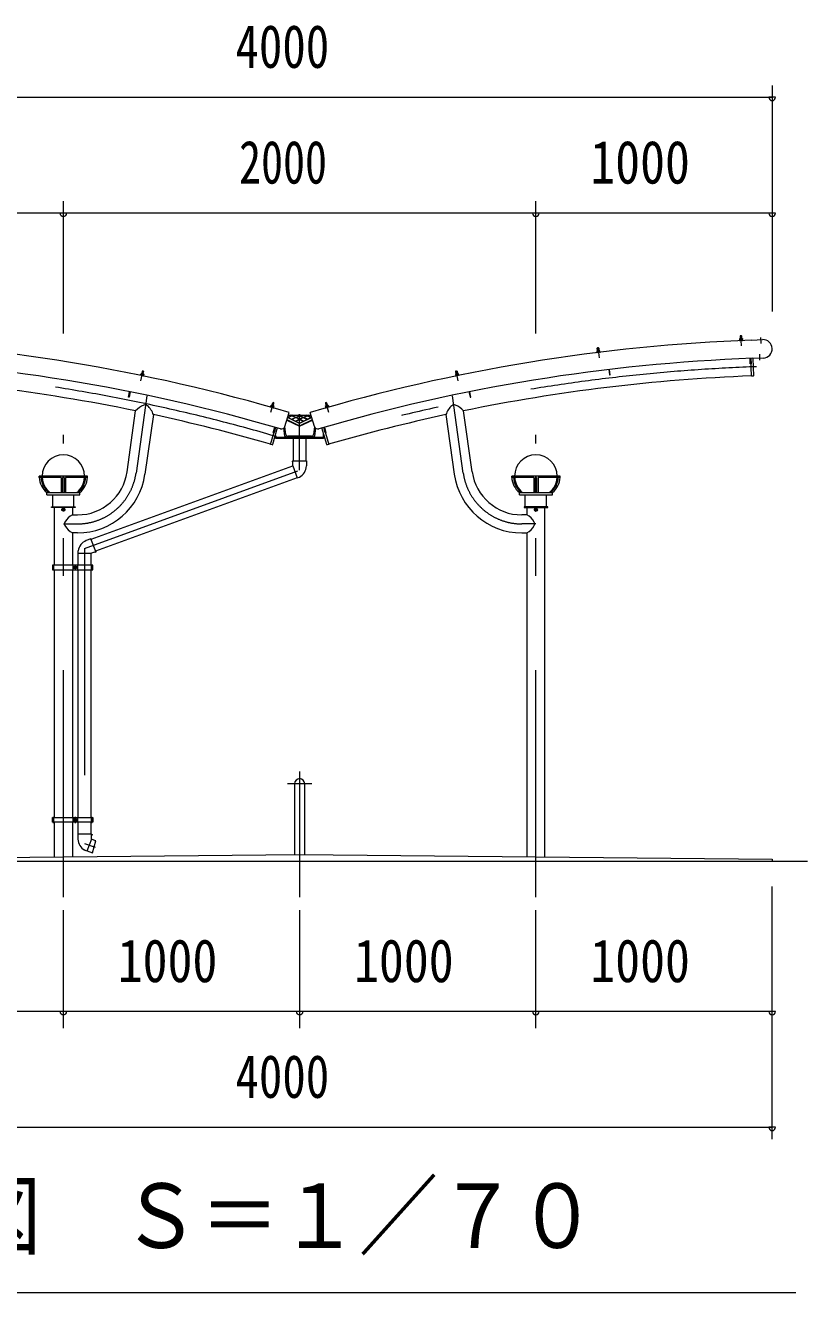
# Model space of a CAD drawing. Units: millimetres, scale not verified. Extents: x -32274 to 32279, y -14169 to 14171.
# Drawn here: x 7104 to 10415, y 1333 to 6699 of the extents above; entities that cross this region are included whole.
import ezdxf
from ezdxf.enums import TextEntityAlignment as Align

# ---------------------------------------------------------------- set-up
doc = ezdxf.new("R2010")
doc.units = ezdxf.units.MM
doc.header["$LTSCALE"] = 80
doc.linetypes.add('USER3', pattern=[24, 12, -5, 2, -5])
for name, color, linetype, lineweight in [('0-0_0', 7, 'Continuous', 18), ('0-2_1-0BOLD', 7, 'Continuous', 18), ('0-3_1-2CENTER', 3, 'USER3', 18), ('0-4_1-4THIN', 4, 'Continuous', 18), ('0-5_1-5DIM', 3, 'Continuous', 18)]:
    doc.layers.add(name, color=color, linetype=linetype, lineweight=lineweight)
doc.styles.add('ＭＳ ゴシック', font='')
doc.styles.get('ＭＳ ゴシック').set_extended_font_data('MS Gothic')

# ---------------------------------------------------------------- blocks, each defined once
blk = doc.blocks.new('ledl')
at = {"layer": '0-0_0'}
for p, q in [((14388.17, 13926.97), (14183.17, 13926.97)), ((14183.17, 13920.97), (14183.17, 13926.97)), ((14276.67, 13920.97), (14183.17, 13920.97)), ((14276.67, 13920.97), (14276.67, 13856.97)), ((14288.67, 13920.97), (14282.67, 13920.97)), ((14282.67, 13920.97), (14282.67, 13856.97)), ((14288.67, 13920.97), (14288.67, 13856.97)), ((14388.17, 13920.97), (14294.67, 13920.97)), ((14294.67, 13920.97), (14294.67, 13856.97)), ((14388.17, 13920.97), (14388.17, 13926.97)), ((14215.67, 13846.97), (14355.67, 13846.97)), ((14240.67, 13796.97), (14240.67, 13846.97)), ((14330.67, 13796.97), (14330.67, 13846.97)), ((14355.67, 13846.97), (14355.67, 13856.97)), ((14240.67, 13796.97), (14330.67, 13796.97))]:
    blk.add_line(p, q, dxfattribs=at)
blk.add_lwpolyline([(14215.67, 13846.97), (14215.67, 13856.97), (14355.67, 13856.97)], dxfattribs=at)
for start, end in [(0, 180), (183.82255, 231.05756), (308.94244, 356.17745)]:
    blk.add_arc((14285.67, 13926.97), 90, start, end, dxfattribs=at)
for centre, major_axis, start_param, end_param in [((14285.67, 13926.97), (102.47, 6.5), 3.1362923, 3.9034857), ((14293.67, 13926.97), (102.47, 6.5), 3.1362923, 3.9034857), ((14277.67, 13926.97), (-102.47, 6.5), 2.3796996, 3.146893), ((14285.67, 13926.97), (-102.47, 6.5), 2.3796996, 3.146893)]:
    blk.add_ellipse(centre, major_axis=major_axis, ratio=0.92312, start_param=start_param, end_param=end_param, dxfattribs=at)

msp = doc.modelspace()

# ---------------------------------------------------------------- linework, layer by layer
at = {"layer": '0-2_1-0BOLD'}
for p, q in [((10129.91, 5382.95), (10130.3, 5372.96)), ((10130.43, 5372.47), (10130.61, 5367.97)), ((10136.38, 5368.19), (10136.2, 5372.7)), ((10178.58, 5366.74), (10224.55, 5368.53)), ((10178.58, 5366.74), (10178.6, 5366.23)), ((9530.7, 5332.87), (9524.74, 5332.16)), ((9526.63, 5317.29), (9526.1, 5321.76)), ((9531.83, 5322.45), (9532.36, 5317.97)), ((10182.81, 5288.85), (10185.63, 5215.74)), ((7596.77, 5224.29), (7595.88, 5219.87)), ((7601.54, 5218.74), (7602.43, 5223.16)), ((8931.41, 5234.6), (8925.53, 5233.42)), ((8928.59, 5218.74), (8927.7, 5223.16)), ((8933.36, 5224.29), (8934.25, 5219.87)), ((7548.53, 5147.17), (7544, 5124.62)), ((8378.91, 5100.69), (8380.15, 5100.01)), ((8981.6, 5147.17), (8986.13, 5124.62)), ((7534.86, 4808.89), (7571.1, 5066.76)), ((7645.92, 5050.94), (7610.41, 4798.27)), ((8147.18, 5089.9), (8145.93, 5085.57)), ((8151.47, 5083.96), (8152.73, 5088.29)), ((8202.65, 5000.73), (8220.21, 5060.21)), ((8216.77, 5048.55), (8313.36, 5048.55)), ((8327.48, 5000.73), (8309.92, 5060.21)), ((8377.4, 5088.29), (8378.66, 5083.96)), ((8384.2, 5085.57), (8382.95, 5089.9)), ((8884.21, 5050.94), (8919.72, 4798.27)), ((8995.28, 4808.89), (8959.04, 5066.76)), ((8142.07, 4924.54), (8162.99, 4996.73)), ((8170.67, 4994.49), (8150.17, 4923.76)), ((8202.31, 4960.13), (8197.87, 4993.46)), ((8332.26, 4993.46), (8327.82, 4960.13)), ((8379.96, 4923.76), (8359.46, 4994.49)), ((8161.07, 4961.35), (8161.07, 4954.45)), ((8163.37, 4954.45), (8163.37, 4969.29)), ((8366.07, 4953.75), (8164.07, 4953.75)), ((8164.07, 4951.45), (8366.07, 4951.45)), ((8320.89, 4954.05), (8209.25, 4954.05)), ((8238.07, 4951.45), (8238.07, 4856.08)), ((8292.07, 4856.08), (8292.07, 4951.45)), ((8366.76, 4954.45), (8366.76, 4969.29)), ((8369.07, 4961.35), (8369.07, 4954.45)), ((8148.31, 4922.73), (8142.07, 4924.54)), ((7382.72, 4523.29), (8236.55, 4834.05)), ((8255.02, 4783.31), (7401.19, 4472.54)), ((7226.92, 4413.97), (7226.92, 4658.37)), ((7260.07, 4645.53), (7260.07, 4651.21)), ((7260.11, 4651.28), (7265.03, 4654.12)), ((7265.03, 4642.62), (7260.11, 4645.46)), ((7265.11, 4654.12), (7270.03, 4651.28)), ((7270.03, 4645.46), (7265.11, 4642.62)), ((7270.07, 4651.21), (7270.07, 4645.53)), ((9260.06, 4651.21), (9260.06, 4645.53)), ((9265.02, 4654.12), (9260.11, 4651.28)), ((9260.11, 4645.46), (9265.02, 4642.62)), ((9270.02, 4651.28), (9265.11, 4654.12)), ((9265.11, 4642.62), (9270.02, 4645.46)), ((9270.07, 4645.53), (9270.07, 4651.21)), ((9303.21, 3177.99), (9303.21, 4658.37)), ((7328.17, 4463.97), (7328.07, 4474.01)), ((7328.07, 4413.97), (7328.07, 4463.97)), ((7382.07, 4463.97), (7382.07, 4413.97)), ((7219.22, 4403.97), (7225.32, 4403.97)), ((7225.32, 4393.97), (7225.32, 4413.97)), ((7304.65, 4413.97), (7304.65, 4393.97)), ((7310.77, 4401.13), (7310.77, 4406.81)), ((7310.81, 4406.88), (7315.72, 4409.72)), ((7315.72, 4398.22), (7310.81, 4401.06)), ((7315.81, 4409.72), (7320.73, 4406.88)), ((7320.73, 4401.06), (7315.81, 4398.22)), ((7320.77, 4406.81), (7320.77, 4401.13)), ((7326.95, 4393.97), (7326.95, 4413.97)), ((7383.42, 4413.97), (7383.42, 4393.97)), ((7383.42, 4403.97), (7389.52, 4403.97)), ((7226.92, 3344.86), (7226.92, 4393.97)), ((7303.22, 4393.97), (7303.22, 3344.86)), ((7328.07, 3344.86), (7328.07, 4393.97)), ((7382.07, 4393.97), (7382.07, 3344.86)), ((8243.71, 3488.37), (8243.71, 3188.15)), ((8286.42, 3188.15), (8286.42, 3488.37)), ((7225.32, 3334.86), (7219.22, 3334.86)), ((7225.32, 3324.86), (7225.32, 3344.86)), ((7304.65, 3344.86), (7304.65, 3324.86)), ((7310.77, 3332.02), (7310.77, 3337.7)), ((7310.81, 3337.77), (7315.72, 3340.61)), ((7315.72, 3329.11), (7310.81, 3331.95)), ((7315.81, 3340.61), (7320.73, 3337.77)), ((7320.73, 3331.95), (7315.81, 3329.11)), ((7320.77, 3337.7), (7320.77, 3332.02)), ((7326.95, 3324.86), (7326.95, 3344.86)), ((7383.42, 3344.86), (7383.42, 3324.86)), ((7389.52, 3334.86), (7383.42, 3334.86)), ((7226.92, 3177.99), (7226.92, 3324.86)), ((7303.22, 3324.86), (7303.22, 3178.75)), ((7328.07, 3274.86), (7328.07, 3324.86)), ((7382.07, 3324.86), (7382.07, 3274.86)), ((7365.56, 3204.43), (7389.13, 3196.11)), ((10415.07, 3158.37), (6115.06, 3158.37))]:
    msp.add_line(p, q, dxfattribs=at)
for points in [[(10127.31, 5366.24), (10139.8, 5366.73), (10139.74, 5368.32), (10127.25, 5367.84)], [(9535.89, 5316.78), (9535.7, 5318.37), (9523.29, 5316.89), (9523.48, 5315.3)], [(7592.27, 5218.97), (7604.52, 5216.51), (7604.84, 5218.07), (7592.58, 5220.54)], [(8937.86, 5218.97), (8925.61, 5216.51), (8925.29, 5218.07), (8937.55, 5220.54)], [(8142.25, 5084.96), (8154.26, 5081.49), (8154.7, 5083.03), (8142.7, 5086.5)], [(8375.87, 5081.49), (8387.88, 5084.96), (8387.43, 5086.5), (8375.43, 5083.03)], [(7215.07, 4658.37), (7215.07, 4660.67), (7315.07, 4660.67), (7315.07, 4658.37)], [(9315.07, 4658.37), (9315.07, 4660.67), (9215.06, 4660.67), (9215.06, 4658.37)], [(7219.22, 4393.97), (7389.52, 4393.97), (7389.52, 4413.97), (7219.22, 4413.97)], [(7389.52, 3324.86), (7219.22, 3324.86), (7219.22, 3344.86), (7389.52, 3344.86)]]:
    msp.add_lwpolyline(points, close=True, dxfattribs=at)
for points in [[(10127.75, 5367.86), (10127.57, 5372.36), (10128.4, 5372.89), (10138.2, 5373.27), (10139.06, 5372.81), (10139.24, 5368.31)], [(10136.3, 5373.19), (10135.91, 5383.19), (10134.87, 5384.15), (10130.87, 5383.99), (10129.91, 5382.95), (10135.91, 5383.19)], [(9535.21, 5318.31), (9534.67, 5322.78), (9533.77, 5323.17), (9524.04, 5322.01), (9523.25, 5321.42), (9523.79, 5316.94)], [(9525.93, 5322.24), (9524.74, 5332.16), (9525.62, 5333.28), (9529.59, 5333.75), (9530.7, 5332.87), (9531.88, 5322.95)], [(10174.8, 5289.03), (10175.7, 5266.05), (10172.5, 5265.92), (10171.61, 5288.91)], [(10184.19, 5214.18), (10177.69, 5213.93), (10174.8, 5289.03)], [(10227.58, 5290.59), (10181.62, 5288.8), (10181.6, 5289.29)], [(7593.07, 5220.44), (7593.96, 5224.86), (7594.89, 5225.17), (7604.5, 5223.24), (7605.23, 5222.59), (7604.35, 5218.17)], [(7602.64, 5223.62), (7604.6, 5233.42), (7598.72, 5234.6), (7596.75, 5224.8)], [(7598.72, 5234.6), (7599.9, 5235.39), (7603.82, 5234.6), (7604.6, 5233.42)], [(8937.06, 5220.44), (8936.17, 5224.86), (8935.24, 5225.17), (8925.63, 5223.24), (8924.9, 5222.59), (8925.78, 5218.17)], [(8927.49, 5223.62), (8925.53, 5233.42), (8926.31, 5234.6), (8930.23, 5235.39), (8931.41, 5234.6), (8933.38, 5224.8)], [(9573.78, 5241.73), (9576.5, 5218.89), (9579.68, 5219.27), (9576.96, 5242.11)], [(7544, 5124.62), (7540.86, 5125.25), (7545.39, 5147.8)], [(8152.97, 5088.73), (8155.75, 5098.34), (8149.99, 5100.01), (8147.21, 5090.4)], [(8149.99, 5100.01), (8151.23, 5100.69), (8155.07, 5099.58), (8155.75, 5098.34)], [(8378.91, 5100.69), (8375.06, 5099.58), (8374.38, 5098.34)], [(8382.92, 5090.4), (8380.15, 5100.01), (8374.38, 5098.34), (8377.16, 5088.73)], [(8986.13, 5124.62), (8989.27, 5125.25), (8984.74, 5147.8)], [(8143.18, 5086.36), (8144.43, 5090.69), (8145.39, 5090.93), (8154.8, 5088.21), (8155.48, 5087.5), (8154.22, 5083.17)], [(8375.91, 5083.17), (8374.65, 5087.5), (8375.33, 5088.21), (8384.75, 5090.93), (8385.7, 5090.69), (8386.96, 5086.36)], [(8162.99, 4996.72), (8156.6, 4974.63), (8153.52, 4975.52), (8159.91, 4997.61)], [(8211.24, 5029.81), (8265.07, 5004.13), (8318.89, 5029.81)], [(8316.46, 5038.07), (8265.07, 5013.55), (8213.68, 5038.07)], [(8370.22, 4997.61), (8376.61, 4975.52), (8373.53, 4974.63), (8367.14, 4996.72)], [(8367.15, 4996.73), (8388.06, 4924.54), (8381.82, 4922.73)], [(8236.59, 4833.96), (8236.17, 4854.96), (8233.77, 4852.96), (8233.77, 4850.96), (8236.25, 4850.96)], [(8236.17, 4854.96), (8293.97, 4854.96), (8293.54, 4833.58)], [(8236.59, 4833.96), (8254.99, 4783.41), (8264.46, 4786.74)], [(7303.22, 4658.37), (7303.22, 4626.52), (7325.07, 4626.52)], [(9226.92, 4658.37), (9226.92, 4626.52), (9205.06, 4626.52)], [(7325.07, 4550.22), (7303.22, 4550.22), (7303.22, 4413.97)], [(7328.17, 4463.97), (7381.97, 4463.97), (7401.84, 4470.76), (7382.08, 4525.07), (7362.13, 4517.36)], [(9205.06, 4550.22), (9226.92, 4550.22), (9226.92, 3178.75)], [(7401.84, 4470.76), (7400.78, 4467.82), (7398.9, 4467.14), (7398.06, 4469.46)], [(7383.55, 3253.86), (7383.97, 3274.86), (7326.17, 3274.86), (7326.59, 3253.48)], [(7383.97, 3274.86), (7386.37, 3272.86), (7386.37, 3270.86), (7383.89, 3270.86)], [(7383.55, 3253.86), (7365.15, 3203.3), (7355.68, 3206.64)], [(7389.13, 3196.11), (7401.86, 3245.7), (7383.13, 3252.73)], [(6265.07, 3158.37), (6265.07, 3168.37), (8265.07, 3188.37), (10265.06, 3168.37), (10265.06, 3158.37)]]:
    msp.add_lwpolyline(points, dxfattribs=at)
for centre, radius in [((7265.07, 4648.37), 6.25), ((7265.07, 4648.37), 4.9), ((9265.06, 4648.37), 6.25), ((9265.06, 4648.37), 4.9), ((7315.77, 4403.97), 6.25), ((7315.77, 4403.97), 4.9), ((7315.77, 3334.86), 6.25), ((7315.77, 3334.86), 4.9)]:
    msp.add_circle(centre, radius, dxfattribs=at)
for centre, radius, start, end in [((6065.07, -2241.53), 7613.15, 73.55577, 87.8436), ((10465.07, -2241.53), 7613.15, 92.1564, 106.44423), ((10127.6, 5365.25), 1, 92.23167, 272.23166), ((10129.07, 5370.58), 2.33, 54.38918, 92.23167), ((10133.64, 5364.35), 8.74, 72.93558, 111.52777), ((10137.71, 5370.91), 2.33, 92.23167, 130.07417), ((10139.59, 5365.72), 1, 272.23167, 92.23167), ((10226.07, 5329.56), 39, 272.23167, 92.23167), ((9523.84, 5314.33), 1, 96.79214, 276.79213), ((9524.89, 5319.76), 2.33, 58.94965, 96.79214), ((9529.94, 5313.92), 8.74, 77.49605, 116.08823), ((9533.47, 5320.78), 2.33, 96.79214, 134.63463), ((9535.76, 5315.75), 1, 276.79214, 96.79214), ((6065.07, -2241.53), 7536.15, 73.66959, 87.84436), ((10465.07, -2241.53), 7536.15, 92.15564, 106.33041), ((6065.07, -2241.53), 7461.85, 78.35597, 87.79263), ((7592.32, 5217.94), 1, 78.6474, 258.6474), ((7595, 5222.77), 2.33, 40.8049, 78.6474), ((7597.98, 5215.64), 8.74, 59.3513, 97.94348), ((7603.47, 5221.07), 2.33, 78.6474, 116.48988), ((7604.08, 5215.58), 1, 258.64742, 78.6474), ((8926.05, 5215.58), 1, 101.3526, 281.35258), ((8926.66, 5221.07), 2.33, 63.51012, 101.3526), ((8932.16, 5215.64), 8.74, 82.05652, 120.6487), ((8935.13, 5222.77), 2.33, 101.3526, 139.1951), ((8937.82, 5217.94), 1, 281.3526, 101.3526), ((10465.07, -2241.53), 7461.85, 92.20737, 101.64403), ((10184.13, 5215.68), 1.5, 272.20737, 2.20737), ((7632.64, 5015.65), 80, 109.39807, 140.29477), ((7611.05, 5076.96), 15, 50.40631, 109.39807), ((7569.63, 5026.87), 80, 17.50639, 50.40631), ((6065.07, -2241.53), 7461.85, 73.8364, 77.76871), ((8142.21, 5083.93), 1, 73.8607, 253.8607), ((8145.29, 5088.53), 2.33, 36.0182, 73.8607), ((8147.66, 5081.18), 8.74, 54.56461, 93.15678), ((8153.59, 5086.13), 2.33, 73.8607, 111.70319), ((8153.74, 5080.6), 1, 253.86072, 73.8607), ((8376.39, 5080.6), 1, 106.1393, 286.13928), ((8376.54, 5086.13), 2.33, 68.29681, 106.1393), ((8382.47, 5081.18), 8.74, 86.84322, 125.43539), ((8384.84, 5088.53), 2.33, 106.1393, 143.9818), ((8387.92, 5083.93), 1, 286.1393, 106.1393), ((10465.07, -2241.53), 7461.85, 102.23129, 106.1636), ((8960.5, 5026.87), 80, 129.59369, 162.49361), ((8919.08, 5076.96), 15, 70.60193, 129.59369), ((8897.49, 5015.65), 80, 39.70523, 70.60193), ((8188.27, 5004.98), 15, 253.66959, 343.55577), ((8341.86, 5004.98), 15, 196.44423, 286.33041), ((8164.07, 4954.45), 3, 180, 270), ((8164.07, 4954.45), 0.7, 180, 270), ((8209.25, 4961.05), 7, 187.57932, 270), ((8320.89, 4961.05), 7, 270, 352.42068), ((8366.07, 4954.45), 0.7, 270, 0), ((8366.07, 4954.45), 3, 270, 0), ((8148.73, 4924.17), 1.5, 253.8364, 343.8364), ((8381.4, 4924.17), 1.5, 196.1636, 286.1636), ((8239.55, 4834.66), 54, 297.46495, 358.85423), ((7325.07, 4838.37), 211.85, 270, 352), ((7325.07, 4838.37), 288.15, 270, 352), ((9205.06, 4838.37), 288.15, 188, 270), ((9205.06, 4838.37), 211.85, 188, 270), ((7265.07, 4648.37), 5.75, 149.59184, 150.40814), ((7265.07, 4648.37), 5.75, 209.59184, 210.40814), ((7265.07, 4648.37), 5.75, 89.59184, 90.40814), ((7265.07, 4648.37), 5.75, 269.59184, 270.40814), ((7265.07, 4648.37), 5.75, 29.59184, 30.40814), ((7265.07, 4648.37), 5.75, 329.59184, 330.40814), ((7341.63, 4556.35), 80, 118.69672, 150.48341), ((9188.5, 4556.35), 80, 29.51659, 61.30328), ((9265.06, 4648.37), 5.75, 149.59186, 150.40816), ((9265.06, 4648.37), 5.75, 209.59186, 210.40816), ((9265.06, 4648.37), 5.75, 89.59186, 90.40816), ((9265.06, 4648.37), 5.75, 269.59186, 270.40816), ((9265.06, 4648.37), 5.75, 29.59186, 30.40816), ((9265.06, 4648.37), 5.75, 329.59186, 330.40816), ((7285.07, 4588.37), 15, 150.48341, 209.51657), ((7341.63, 4620.4), 80, 209.51657, 241.30327), ((9188.5, 4620.4), 80, 298.69673, 330.48343), ((9245.07, 4588.37), 15, 330.48343, 29.51659), ((7381.61, 4466.99), 54, 111.14577, 172.53503), ((7315.77, 4403.97), 5.75, 149.59184, 150.40814), ((7315.77, 4403.97), 5.75, 209.59184, 210.40814), ((7315.77, 4403.97), 5.75, 89.59184, 90.40814), ((7315.77, 4403.97), 5.75, 29.59184, 30.40814), ((7315.77, 4403.97), 5.75, 329.59184, 330.40814), ((7315.77, 4403.97), 5.75, 269.59184, 270.40814), ((8265.07, 3488.37), 21.35, 0, 180), ((7315.77, 3334.86), 5.75, 149.59184, 150.40814), ((7315.77, 3334.86), 5.75, 209.59184, 210.40814), ((7315.77, 3334.86), 5.75, 89.59184, 90.40814), ((7315.77, 3334.86), 5.75, 269.59184, 270.40814), ((7315.77, 3334.86), 5.75, 29.59184, 30.40814), ((7315.77, 3334.86), 5.75, 329.59184, 330.40814), ((7380.58, 3254.56), 54, 181.14575, 242.53503), ((7400.67, 3245.08), 1, 345.60481, 69.42705), ((7388.44, 3197.42), 1, 250.57294, 345.6048)]:
    msp.add_arc(centre, radius, start, end, dxfattribs=at)
at = {"layer": '0-3_1-2CENTER'}
for p, q in [((10134.5, 5342.33), (10132.75, 5387.07)), ((10216.22, 5376.81), (10217.19, 5351.84)), ((9527.25, 5336.49), (9532.54, 5292.03)), ((10210.96, 5306.36), (10211.93, 5281.38)), ((7593.64, 5194.04), (7602.45, 5237.93)), ((8936.49, 5194.04), (8927.68, 5237.93)), ((7618.66, 5131.1), (7572.63, 4803.58)), ((8153.98, 5103.02), (8141.53, 5060.01)), ((8388.6, 5060.01), (8376.15, 5103.02)), ((8957.5, 4803.58), (8911.47, 5131.1)), ((7265.07, 3008.37), (7265.07, 4965.05)), ((9265.06, 3008.37), (9265.06, 4965.05)), ((7273.82, 4648.37), (7256.32, 4648.37)), ((9273.81, 4648.37), (9256.32, 4648.37)), ((7265.07, 4588.37), (7325.07, 4588.37)), ((9265.06, 4588.37), (9205.06, 4588.37)), ((7223.07, 4390.97), (7223.07, 4416.97)), ((7324.52, 4403.97), (7307.02, 4403.97)), ((7315.77, 4416.97), (7315.77, 4390.97)), ((7385.67, 4390.97), (7385.67, 4416.97)), ((8316.42, 3488.37), (8213.72, 3488.37)), ((8265.07, 3539.72), (8265.07, 3008.37)), ((7223.07, 3321.86), (7223.07, 3347.86)), ((7324.52, 3334.86), (7307.02, 3334.86)), ((7315.77, 3347.86), (7315.77, 3321.86)), ((7385.67, 3321.86), (7385.67, 3347.86))]:
    msp.add_line(p, q, dxfattribs=at)
for points in [[(7355.07, 4484.49), (8265.07, 4815.7), (8265.07, 5052.3)], [(7355.07, 4484.49), (7355.07, 3235.6), (7400.21, 3219.17)]]:
    msp.add_lwpolyline(points, dxfattribs=at)
for centre, radius, start, end in [((6065.07, -2241.53), 7500, 73.71976, 87.96529), ((10465.07, -2241.53), 7500, 92.03471, 106.28024), ((7325.07, 4838.37), 250, 270, 352), ((9205.06, 4838.37), 250, 188, 270)]:
    msp.add_arc(centre, radius, start, end, dxfattribs=at)
at = {"layer": '0-4_1-4THIN'}
for p, q in [((10130.84, 5372.98), (10130.43, 5383.52)), ((10135.34, 5383.71), (10135.76, 5373.17)), ((9526.46, 5322.3), (9525.22, 5332.77)), ((9530.1, 5333.35), (9531.35, 5322.88)), ((7599.36, 5235.03), (7597.28, 5224.69)), ((7602.1, 5223.72), (7604.18, 5234.06)), ((8928.03, 5223.72), (8925.95, 5234.06)), ((8930.77, 5235.03), (8932.85, 5224.69)), ((8150.66, 5100.38), (8147.73, 5090.25)), ((8152.45, 5088.88), (8155.38, 5099.01)), ((8374.75, 5099.01), (8377.68, 5088.88)), ((8382.4, 5090.25), (8379.47, 5100.38))]:
    msp.add_line(p, q, dxfattribs=at)
at = {"layer": '0-5_1-5DIM'}
for p, q in [((10265.06, 6444.37), (10265.06, 5487.53)), ((6265.07, 6394.37), (10265.06, 6394.37)), ((10279.07, 6394.37), (10251.07, 6394.37)), ((10265.06, 5904.37), (6265.07, 5904.37)), ((7279.07, 5904.37), (7251.07, 5904.37)), ((7265.07, 5394.37), (7265.07, 5954.36)), ((9279.06, 5904.37), (9251.06, 5904.37)), ((9265.06, 5394.37), (9265.06, 5954.36)), ((10279.07, 5904.37), (10251.07, 5904.37)), ((10265.06, 1983.37), (10265.06, 3053.37)), ((7265.07, 2453.37), (7265.07, 2953.37)), ((8265.07, 2953.37), (8265.07, 2453.37)), ((9265.06, 2453.37), (9265.06, 2953.37)), ((10265.06, 2523.37), (6265.07, 2523.37)), ((7279.07, 2523.37), (7251.07, 2523.37)), ((8279.06, 2523.37), (8251.06, 2523.37)), ((9279.06, 2523.37), (9251.06, 2523.37)), ((10279.07, 2523.37), (10251.07, 2523.37)), ((6265.07, 2033.37), (10265.06, 2033.37)), ((10279.07, 2033.37), (10251.07, 2033.37)), ((6165.07, 1333.37), (10365.06, 1333.37))]:
    msp.add_line(p, q, dxfattribs=at)
at = {"layer": '0-5_1-5DIM', "color": 2}
for p, q in [((8216.29, 5038.7), (8236.94, 5048.55)), ((8281.32, 5023.19), (8228.16, 5048.55)), ((8232.55, 5047.01), (8229.32, 5048.55)), ((8269.46, 5048.55), (8232.55, 5030.94)), ((8232.55, 5047.01), (8235.78, 5048.55)), ((8301.97, 5048.55), (8248.81, 5023.19)), ((8260.68, 5048.55), (8297.58, 5030.94)), ((8266.23, 5046.46), (8270.62, 5048.55)), ((8313.84, 5038.7), (8293.19, 5048.55)), ((8206.88, 4966.67), (8202.44, 5000.06)), ((8248.59, 5023.64), (8263.91, 5030.94)), ((8327.69, 5000.06), (8323.25, 4966.67)), ((8315.12, 4959.55), (8215.01, 4959.55))]:
    msp.add_line(p, q, dxfattribs=at)
for points in [[(8227, 5048.55), (8231.39, 5046.46), (8216.08, 5039.15)], [(8232.33, 5031.4), (8247.65, 5038.7), (8232.55, 5045.9), (8216.51, 5038.25)], [(8238.1, 5048.55), (8233.71, 5046.46), (8248.81, 5039.25), (8263.91, 5046.46), (8259.52, 5048.55)], [(8268.29, 5048.55), (8265.07, 5047.01), (8261.84, 5048.55)], [(8292.03, 5048.55), (8296.42, 5046.46), (8281.32, 5039.25), (8266.23, 5046.46)], [(8297.8, 5031.4), (8282.48, 5038.7), (8297.58, 5045.9), (8313.62, 5038.25)], [(8294.35, 5048.55), (8297.58, 5047.01), (8300.81, 5048.55)], [(8314.05, 5039.15), (8298.74, 5046.46), (8303.13, 5048.55)], [(8210.75, 5028.16), (8265.07, 5002.25), (8319.38, 5028.16)], [(8214.16, 5039.72), (8265.07, 5015.43), (8315.97, 5039.72)], [(8263.91, 5030.94), (8248.81, 5038.15), (8233.13, 5030.67)], [(8249.02, 5022.74), (8265.07, 5030.39), (8281.11, 5022.74)], [(8297, 5030.67), (8281.32, 5038.15), (8266.23, 5030.94), (8281.54, 5023.64)]]:
    msp.add_lwpolyline(points, dxfattribs=at)
msp.add_lwpolyline([(8280.16, 5038.7), (8265.07, 5031.5), (8249.97, 5038.7), (8265.07, 5045.9)], close=True, dxfattribs=at)
at = {"layer": '0-5_1-5DIM'}
for centre in [(10265.07, 6394.37), (7265.07, 5904.37), (9265.06, 5904.37), (10265.07, 5904.37), (7265.07, 2523.37), (8265.06, 2523.37), (9265.06, 2523.37), (10265.07, 2523.37), (10265.07, 2033.37)]:
    msp.add_arc(centre, 14, 180, 0, dxfattribs=at)
at = {"layer": '0-5_1-5DIM', "color": 2}
for centre, start, end in [((8215.01, 4967.75), 187.57932, 270), ((8315.12, 4967.75), 270, 352.42068)]:
    msp.add_arc(centre, 8.2, start, end, dxfattribs=at)

# ---------------------------------------------------------------- block references
at = {"layer": '0-0_0'}
for p in [(-7020.6, -9136.3), (-5020.6, -9136.3)]:
    msp.add_blockref('ledl', p, dxfattribs=at)

# ---------------------------------------------------------------- texts
at = {"layer": '0-5_1-5DIM', "color": 7, "style": 'ＭＳ ゴシック'}
for s, height, width, p in [('4000', 182.3, 0.8, (7993.46, 6464.37)), ('2000', 182.3, 0.75, (8008.82, 5974.37)), ('1000', 182.3, 0.85, (9495.14, 5974.37)), ('1000', 182.3, 0.85, (7495.14, 2593.37)), ('1000', 182.3, 0.85, (8495.14, 2593.37)), ('1000', 182.3, 0.85, (9495.14, 2593.37)), ('4000', 182.3, 0.8, (7993.46, 2103.37)), ('側面図\u3000Ｓ＝１／７０', 273.5, 0.9, (6165.06, 1440.68))]:
    msp.add_text(s, height=height, dxfattribs=dict(at, width=width)).set_placement(p, align=Align.BOTTOM_LEFT)

doc.saveas('drawing.dxf')
